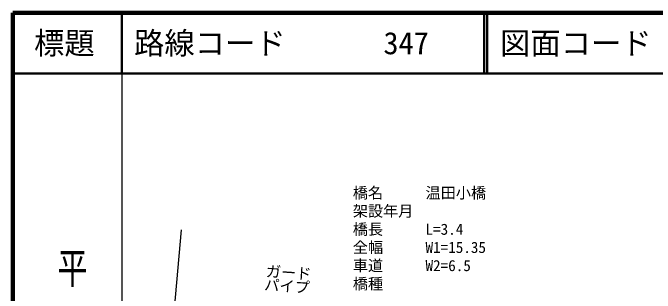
# Model space of a CAD drawing. Units: millimetres at full size, sheet at 1:1000; details may follow other scales. Extents: x 40000 to 680000, y 20000 to 380000.
# Drawn here: x 40000 to 145966, y 333733 to 380000 of the extents above; entities that cross this region are included whole.
import ezdxf
from ezdxf.enums import TextEntityAlignment as Align

# ---------------------------------------------------------------- set-up
doc = ezdxf.new("R2010")
doc.units = ezdxf.units.MM
doc.header["$LTSCALE"] = 1000
doc.layers.add('M-BMK-HTXT', color=7, linetype='Continuous')
doc.layers.add('M-TTL-TXT', color=7, linetype='Continuous')
for name, color, linetype, lineweight in [('M-BMK-OTRS', 5, 'Continuous', 25), ('M-STR-HTXT', 7, 'Continuous', 13), ('M-TTL', 2, 'Continuous', 140), ('M-TTL-BAND', 7, 'Continuous', 25), ('M-TTL-LINE', 7, 'Continuous', 50)]:
    doc.layers.add(name, color=color, linetype=linetype, lineweight=lineweight)
doc.styles.add('@ＭＳ ゴシック', font='')
doc.styles.add('ＭＳ ゴシック', font='')
doc.styles.get('@ＭＳ ゴシック').set_extended_font_data('@MS Gothic')
doc.styles.get('ＭＳ ゴシック').set_extended_font_data('MS Gothic')

msp = doc.modelspace()

# ---------------------------------------------------------------- linework, layer by layer
at = {"layer": 'M-BMK-OTRS'}
msp.add_line((67750, 344180), (61210, 269188), dxfattribs=at)
at = {"layer": 'M-TTL'}
for p, q in [((40000, 380000), (40000, 20000)), ((680000, 380000), (40000, 380000))]:
    msp.add_line(p, q, dxfattribs=at)
at = {"layer": 'M-TTL-BAND'}
msp.add_line((58000, 370000), (58000, 20000), dxfattribs=at)
at = {"layer": 'M-TTL-LINE'}
for p, q in [((58000, 380000), (58000, 370000)), ((117750, 380000), (117750, 370000)), ((118250, 380000), (118250, 370000)), ((40000, 370000), (680000, 370000))]:
    msp.add_line(p, q, dxfattribs=at)

# ---------------------------------------------------------------- texts
at = {"layer": 'M-BMK-HTXT', "style": 'ＭＳ ゴシック'}
for s, p in [('橋名', (96082, 348821)), ('温田小橋', (108082, 348821)), ('架設年月', (96082, 345821)), ('橋長', (96082, 342821)), ('L=3.4', (108082, 342821)), ('全幅', (96082, 339821)), ('W1=15.35', (108082, 339821)), ('車道', (96082, 336821)), ('W2=6.5', (108082, 336821)), ('橋種', (96082, 333821))]:
    msp.add_text(s, height=1833, dxfattribs=at).set_placement(p, align=Align.BOTTOM_LEFT)
at = {"layer": 'M-STR-HTXT', "style": 'ＭＳ ゴシック'}
for s, p in [('ガード', (81671, 335914)), ('パイプ', (81399, 333680))]:
    msp.add_text(s, height=1833, rotation=356.242, dxfattribs=at).set_placement(p, align=Align.BOTTOM_LEFT)
at = {"layer": 'M-TTL-BAND', "style": '@ＭＳ ゴシック', "width": 1.4}
msp.add_text('平  面  図', height=3666, rotation=270, dxfattribs=at).set_placement((49777, 306475), align=Align.MIDDLE_RIGHT)
at = {"layer": 'M-TTL-TXT', "style": 'ＭＳ ゴシック'}
msp.add_text('標題', height=3666, dxfattribs=at).set_placement((48500, 375000), align=Align.MIDDLE_CENTER)
for s, p in [('路線コード', (60000, 375000)), ('347', (101142, 375000)), ('図面コード', (120380, 375000))]:
    msp.add_text(s, height=3666, dxfattribs=at).set_placement(p, align=Align.MIDDLE_LEFT)

doc.saveas('drawing.dxf')
